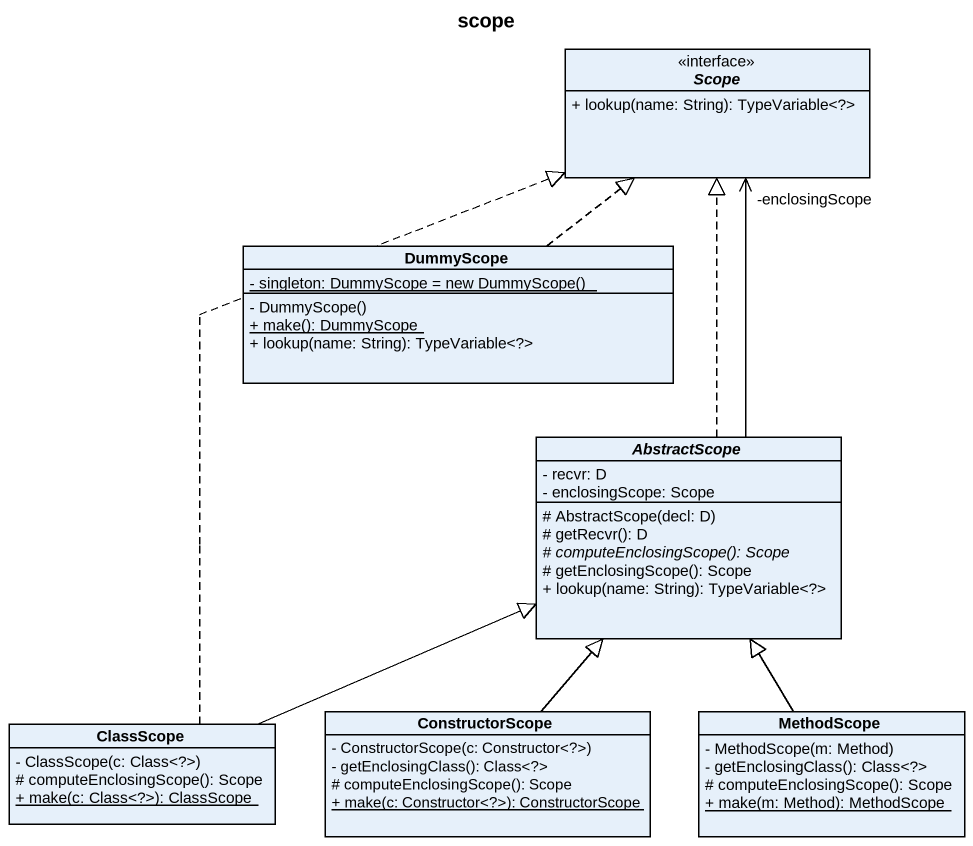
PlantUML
@startuml
title scope
hide circle
hide empty members
skinparam classAttributeIconSize 0
interface Scope <<interface>> {
  + lookup(name: String): TypeVariable<?>
}
class DummyScope {
  {static} {field} - singleton: DummyScope = new DummyScope()
  - DummyScope()
  {static} + make(): DummyScope
  + lookup(name: String): TypeVariable<?>
}
abstract class AbstractScope {
  - recvr: D
  - enclosingScope: Scope
  # AbstractScope(decl: D)
  # getRecvr(): D
  {abstract} # computeEnclosingScope(): Scope
  # getEnclosingScope(): Scope
  + lookup(name: String): TypeVariable<?>
}
class ClassScope {
  - ClassScope(c: Class<?>)
  # computeEnclosingScope(): Scope
  {static} + make(c: Class<?>): ClassScope
}
class ConstructorScope {
  - ConstructorScope(c: Constructor<?>)
  - getEnclosingClass(): Class<?>
  # computeEnclosingScope(): Scope
  {static} + make(c: Constructor<?>): ConstructorScope
}
class MethodScope {
  - MethodScope(m: Method)
  - getEnclosingClass(): Class<?>
  # computeEnclosingScope(): Scope
  {static} + make(m: Method): MethodScope
}
DummyScope .up.|> Scope
AbstractScope -up-> "-enclosingScope" Scope
AbstractScope .up.|> Scope
ClassScope .up.|> Scope
ClassScope -right-|> AbstractScope
ConstructorScope -up-|> AbstractScope
MethodScope -up-|> AbstractScope
@enduml
